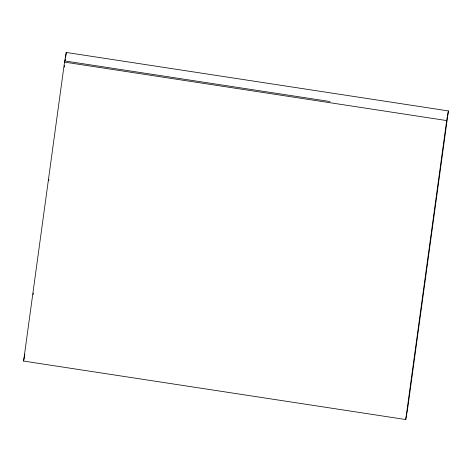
<?xml version="1.0" encoding="UTF-8"?>
<svg xmlns="http://www.w3.org/2000/svg" width="472" height="472" viewBox="0 0 472 472"><rect width="100%" height="100%" fill="white"/><g stroke="black" fill="none" stroke-linecap="round" stroke-linejoin="round"><path stroke-width="0.71" d="M23.6 361.08L64.534 62.109L66.269 52.457L448.4 110.92L407.466 409.891L405.731 419.543L23.6 361.08L24.839 354.189M33.123 294.552L33.323 293.094M48.699 180.794L48.899 179.336M64.275 67.042L64.469 65.584M65.171 60.481L65.372 59.018M65.573 57.56L66.269 52.457M405.731 419.543L446.665 120.572L448.4 110.92M64.741 60.953L330.052 101.545M64.534 62.109L446.665 120.572"/></g></svg>
